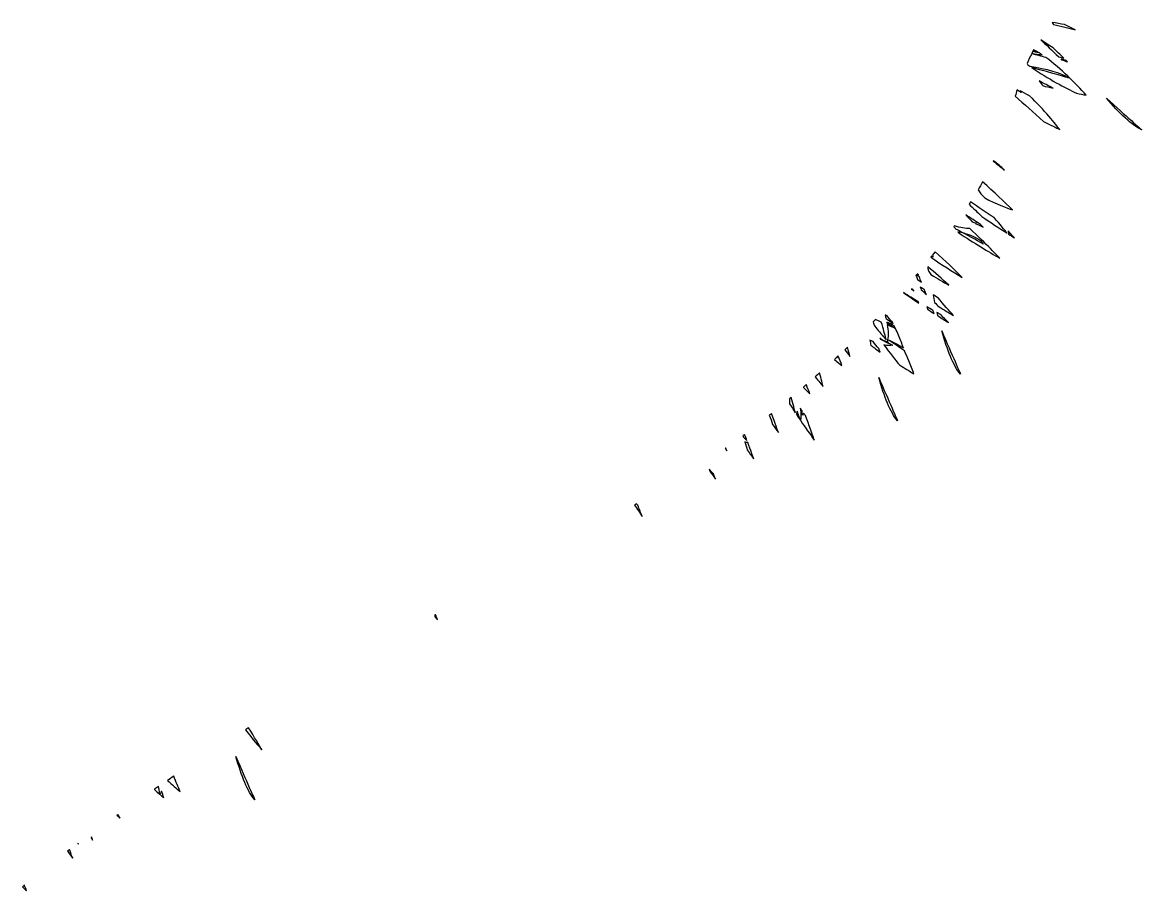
# Model space of a CAD drawing. Header units: centimetres. Extents: x -9.7 to 9.3, y -6.5 to 6.9.
# Drawn here: x 7.576 to 8.528, y -0.998 to -0.26 of the extents above; entities that cross this region are included whole.
import ezdxf

# ---------------------------------------------------------------- set-up
doc = ezdxf.new("R2010")
doc.units = ezdxf.units.CM
doc.header["$MEASUREMENT"] = 0
doc.layers.add('Layer 1', color=7, linetype='Continuous')

msp = doc.modelspace()

# ---------------------------------------------------------------- linework, layer by layer
at = {"layer": 'Layer 1'}
for points, knots in [([(8.46278, -0.26141), (8.46601, -0.26292), (8.4691, -0.26437), (8.47193, -0.26575), (8.47193, -0.26575), (8.46645, -0.26448), (8.46029, -0.263), (8.45351, -0.26117), (8.45351, -0.26117), (8.45295, -0.26032), (8.45253, -0.25971), (8.45237, -0.2595), (8.45237, -0.2595), (8.45595, -0.26019), (8.45942, -0.26077), (8.46278, -0.26141)], [0, 0, 0, 0, 0.2, 0.2, 0.2, 0.2, 0.4, 0.4, 0.4, 0.4, 0.6, 0.6, 0.6, 0.6, 1, 1, 1, 1]), ([(8.46233, -0.29001), (8.4609, -0.28961), (8.45947, -0.28924), (8.45794, -0.28887), (8.45794, -0.28887), (8.45238, -0.28337), (8.44712, -0.27839), (8.44283, -0.27448), (8.44283, -0.27448), (8.44585, -0.27644), (8.44942, -0.27879), (8.45328, -0.28128), (8.45328, -0.28128), (8.45614, -0.28406), (8.45913, -0.28699), (8.46233, -0.29001)], [0, 0, 0, 0, 0.2, 0.2, 0.2, 0.2, 0.4, 0.4, 0.4, 0.4, 0.6, 0.6, 0.6, 0.6, 1, 1, 1, 1]), ([(8.44082, -0.28504), (8.44013, -0.28491), (8.43942, -0.28478), (8.43868, -0.28464), (8.43868, -0.28464), (8.43971, -0.28496), (8.44053, -0.2852), (8.44154, -0.28543), (8.44154, -0.28543), (8.44231, -0.28599), (8.44318, -0.28657), (8.44403, -0.28723), (8.44403, -0.28723), (8.44117, -0.28665), (8.43813, -0.28622), (8.43511, -0.2858), (8.43511, -0.2858), (8.43535, -0.28524), (8.43567, -0.28472), (8.4359, -0.28419), (8.4359, -0.28419), (8.43683, -0.28435), (8.43778, -0.28443), (8.43865, -0.28461), (8.43865, -0.28461), (8.43786, -0.28437), (8.4369, -0.28411), (8.43606, -0.2839), (8.43606, -0.2839), (8.43622, -0.28356), (8.4364, -0.28321), (8.43659, -0.28287), (8.43659, -0.28287), (8.43799, -0.28369), (8.43941, -0.28416), (8.44082, -0.28504)], [0, 0, 0, 0, 0.1, 0.1, 0.1, 0.1, 0.2, 0.2, 0.2, 0.2, 0.3, 0.3, 0.3, 0.3, 0.4, 0.4, 0.4, 0.4, 0.5, 0.5, 0.5, 0.5, 0.6, 0.6, 0.6, 0.6, 0.7, 0.7, 0.7, 0.7, 0.8, 0.8, 0.8, 0.8, 1, 1, 1, 1]), ([(8.4813, -0.32136), (8.47892, -0.32096), (8.47611, -0.32038), (8.47304, -0.31977), (8.47304, -0.31977), (8.46381, -0.31535), (8.4491, -0.30757), (8.43518, -0.29799), (8.43518, -0.29799), (8.45309, -0.30288), (8.46616, -0.30662), (8.46616, -0.30662), (8.46616, -0.30662), (8.45957, -0.30212), (8.44745, -0.29903), (8.43348, -0.29683), (8.43348, -0.29683), (8.43292, -0.29641), (8.43229, -0.29604), (8.43176, -0.29561), (8.43176, -0.29561), (8.43147, -0.29521), (8.43128, -0.29492), (8.43105, -0.29453), (8.43105, -0.29453), (8.43227, -0.29173), (8.43362, -0.28892), (8.43497, -0.28612), (8.43497, -0.28612), (8.43918, -0.28726), (8.44333, -0.28834), (8.44704, -0.28937), (8.44704, -0.28937), (8.46, -0.29893), (8.47228, -0.31139), (8.4813, -0.32136)], [0, 0, 0, 0, 0.1, 0.1, 0.1, 0.1, 0.2, 0.2, 0.2, 0.2, 0.3, 0.3, 0.3, 0.3, 0.4, 0.4, 0.4, 0.4, 0.5, 0.5, 0.5, 0.5, 0.6, 0.6, 0.6, 0.6, 0.7, 0.7, 0.7, 0.7, 0.8, 0.8, 0.8, 0.8, 1, 1, 1, 1]), ([(8.46548, -0.29308), (8.46397, -0.2925), (8.46223, -0.29189), (8.46043, -0.29128), (8.46043, -0.29128), (8.46027, -0.29112), (8.46006, -0.29094), (8.45993, -0.29078), (8.45993, -0.29078), (8.46157, -0.29123), (8.46303, -0.29163), (8.4644, -0.29205), (8.4644, -0.29205), (8.46479, -0.29247), (8.46516, -0.29276), (8.46548, -0.29308)], [0, 0, 0, 0, 0.2, 0.2, 0.2, 0.2, 0.4, 0.4, 0.4, 0.4, 0.6, 0.6, 0.6, 0.6, 1, 1, 1, 1]), ([(8.44434, -0.31332), (8.44331, -0.31192), (8.44225, -0.31052), (8.4413, -0.30917), (8.4413, -0.30917), (8.4453, -0.31142), (8.44934, -0.31354), (8.45326, -0.31549), (8.45326, -0.31549), (8.45034, -0.31483), (8.44733, -0.31414), (8.44434, -0.31332)], [0, 0, 0, 0, 0.25, 0.25, 0.25, 0.25, 0.5, 0.5, 0.5, 0.5, 1, 1, 1, 1]), ([(8.45891, -0.35057), (8.45608, -0.34925), (8.45118, -0.34692), (8.44513, -0.3438), (8.44513, -0.3438), (8.43669, -0.33607), (8.42833, -0.32869), (8.42097, -0.32229), (8.42097, -0.32229), (8.42153, -0.32052), (8.4219, -0.31872), (8.4225, -0.31695), (8.4225, -0.31695), (8.42472, -0.31835), (8.42605, -0.31923), (8.42605, -0.31923), (8.42605, -0.31923), (8.42592, -0.31878), (8.42549, -0.31822), (8.42526, -0.3177), (8.42526, -0.3177), (8.42738, -0.31892), (8.42997, -0.32029), (8.4332, -0.32185), (8.4332, -0.32185), (8.44582, -0.3343), (8.45555, -0.34631), (8.45891, -0.35057)], [0, 0, 0, 0, 0.125, 0.125, 0.125, 0.125, 0.25, 0.25, 0.25, 0.25, 0.375, 0.375, 0.375, 0.375, 0.5, 0.5, 0.5, 0.5, 0.625, 0.625, 0.625, 0.625, 0.75, 0.75, 0.75, 0.75, 1, 1, 1, 1]), ([(8.5285, -0.35084), (8.5285, -0.35084), (8.51527, -0.33915), (8.49865, -0.32393), (8.49865, -0.32393), (8.50945, -0.33668), (8.52017, -0.34724), (8.5285, -0.35084)], [0, 0, 0, 0, 0.333333, 0.333333, 0.333333, 0.333333, 1, 1, 1, 1]), ([(8.4119, -0.3851), (8.4119, -0.38515), (8.41193, -0.38513), (8.41193, -0.38518), (8.41193, -0.38518), (8.40857, -0.38269), (8.40555, -0.3801), (8.40233, -0.37753), (8.40233, -0.37753), (8.40241, -0.37737), (8.40246, -0.37721), (8.40254, -0.37708), (8.40254, -0.37708), (8.40565, -0.37976), (8.40886, -0.38238), (8.4119, -0.3851)], [0, 0, 0, 0, 0.2, 0.2, 0.2, 0.2, 0.4, 0.4, 0.4, 0.4, 0.6, 0.6, 0.6, 0.6, 1, 1, 1, 1]), ([(8.41872, -0.41907), (8.41422, -0.41754), (8.40464, -0.4141), (8.39501, -0.40878), (8.39501, -0.40878), (8.39398, -0.40762), (8.39289, -0.40645), (8.39181, -0.40531), (8.39181, -0.40531), (8.39112, -0.40423), (8.39017, -0.40306), (8.38938, -0.40192), (8.38938, -0.40192), (8.39076, -0.39959), (8.39184, -0.39732), (8.39311, -0.39501), (8.39311, -0.39501), (8.40301, -0.40383), (8.412, -0.41241), (8.41872, -0.41907)], [0, 0, 0, 0, 0.166667, 0.166667, 0.166667, 0.166667, 0.333333, 0.333333, 0.333333, 0.333333, 0.5, 0.5, 0.5, 0.5, 0.666667, 0.666667, 0.666667, 0.666667, 1, 1, 1, 1]), ([(8.41415, -0.43889), (8.40706, -0.43442), (8.39976, -0.4296), (8.39243, -0.4245), (8.39243, -0.4245), (8.38894, -0.42098), (8.38526, -0.41762), (8.38166, -0.41418), (8.38166, -0.41418), (8.38208, -0.41357), (8.38248, -0.41288), (8.38288, -0.41227), (8.38288, -0.41227), (8.3896, -0.41677), (8.39624, -0.42135), (8.40294, -0.42555), (8.40294, -0.42555), (8.40827, -0.43159), (8.41216, -0.43646), (8.41415, -0.43889)], [0, 0, 0, 0, 0.166667, 0.166667, 0.166667, 0.166667, 0.333333, 0.333333, 0.333333, 0.333333, 0.5, 0.5, 0.5, 0.5, 0.666667, 0.666667, 0.666667, 0.666667, 1, 1, 1, 1]), ([(8.387, -0.43045), (8.38724, -0.43032), (8.38758, -0.43037), (8.38777, -0.43021), (8.38777, -0.43021), (8.38777, -0.43021), (8.387, -0.4301), (8.38571, -0.42976), (8.38571, -0.42976), (8.38531, -0.42963), (8.38494, -0.42944), (8.38447, -0.4292), (8.38447, -0.4292), (8.38283, -0.42735), (8.381, -0.42542), (8.37897, -0.42333), (8.37897, -0.42333), (8.38297, -0.42598), (8.38717, -0.42862), (8.3913, -0.43135), (8.3913, -0.43135), (8.39209, -0.43206), (8.39289, -0.43283), (8.39371, -0.43365), (8.39371, -0.43365), (8.39219, -0.43299), (8.38991, -0.43185), (8.387, -0.43045)], [0, 0, 0, 0, 0.125, 0.125, 0.125, 0.125, 0.25, 0.25, 0.25, 0.25, 0.375, 0.375, 0.375, 0.375, 0.5, 0.5, 0.5, 0.5, 0.625, 0.625, 0.625, 0.625, 0.75, 0.75, 0.75, 0.75, 1, 1, 1, 1]), ([(8.4079, -0.46008), (8.3984, -0.45468), (8.38575, -0.44712), (8.37266, -0.4383), (8.37266, -0.4383), (8.3725, -0.43809), (8.37242, -0.4379), (8.37226, -0.43777), (8.37226, -0.43777), (8.37395, -0.43803), (8.37565, -0.43838), (8.37729, -0.43885), (8.37729, -0.43885), (8.37499, -0.43753), (8.37269, -0.43631), (8.37025, -0.43507), (8.37025, -0.43507), (8.36977, -0.43443), (8.36927, -0.43385), (8.36879, -0.43324), (8.36879, -0.43324), (8.36895, -0.43303), (8.36911, -0.43282), (8.36927, -0.4326), (8.36927, -0.4326), (8.37414, -0.43413), (8.37864, -0.43511), (8.38223, -0.43477), (8.38223, -0.43477), (8.39637, -0.44818), (8.40653, -0.45873), (8.4079, -0.46008)], [0, 0, 0, 0, 0.111111, 0.111111, 0.111111, 0.111111, 0.222222, 0.222222, 0.222222, 0.222222, 0.333333, 0.333333, 0.333333, 0.333333, 0.444444, 0.444444, 0.444444, 0.444444, 0.555556, 0.555556, 0.555556, 0.555556, 0.666667, 0.666667, 0.666667, 0.666667, 0.777778, 0.777778, 0.777778, 0.777778, 1, 1, 1, 1]), ([(8.42029, -0.4427), (8.41865, -0.44169), (8.41704, -0.44074), (8.41534, -0.43963), (8.41534, -0.43963), (8.41529, -0.43884), (8.41529, -0.43799), (8.41494, -0.4369), (8.41494, -0.4369), (8.4178, -0.43995), (8.41965, -0.44196), (8.42029, -0.4427)], [0, 0, 0, 0, 0.25, 0.25, 0.25, 0.25, 0.5, 0.5, 0.5, 0.5, 1, 1, 1, 1]), ([(8.37729, -0.43889), (8.38652, -0.44392), (8.39369, -0.44812), (8.39369, -0.44812), (8.39369, -0.44812), (8.39187, -0.44384), (8.38536, -0.44087), (8.37729, -0.43889)], [0, 0, 0, 0, 0.333333, 0.333333, 0.333333, 0.333333, 1, 1, 1, 1]), ([(8.37594, -0.47646), (8.36774, -0.47151), (8.35848, -0.46559), (8.34911, -0.45929), (8.34911, -0.45929), (8.34943, -0.45887), (8.34977, -0.4585), (8.35006, -0.45807), (8.35006, -0.45807), (8.35048, -0.4586), (8.35093, -0.45915), (8.35093, -0.45915), (8.35093, -0.45915), (8.35098, -0.45867), (8.35061, -0.45804), (8.35053, -0.45751), (8.35053, -0.45751), (8.3513, -0.45656), (8.35212, -0.45563), (8.35283, -0.45468), (8.35283, -0.45468), (8.36131, -0.4622), (8.36919, -0.46974), (8.37594, -0.47646)], [0, 0, 0, 0, 0.142857, 0.142857, 0.142857, 0.142857, 0.285714, 0.285714, 0.285714, 0.285714, 0.428571, 0.428571, 0.428571, 0.428571, 0.571429, 0.571429, 0.571429, 0.571429, 0.714286, 0.714286, 0.714286, 0.714286, 1, 1, 1, 1]), ([(8.33694, -0.47424), (8.33771, -0.47477), (8.33853, -0.4753), (8.33922, -0.47577), (8.33922, -0.47577), (8.33991, -0.47738), (8.34049, -0.47889), (8.34115, -0.48051), (8.34115, -0.48051), (8.34004, -0.47985), (8.33895, -0.47908), (8.33784, -0.47834), (8.33784, -0.47834), (8.33742, -0.4771), (8.33697, -0.47593), (8.33652, -0.47474), (8.33652, -0.47474), (8.33665, -0.47458), (8.33681, -0.47442), (8.33694, -0.47424)], [0, 0, 0, 0, 0.166667, 0.166667, 0.166667, 0.166667, 0.333333, 0.333333, 0.333333, 0.333333, 0.5, 0.5, 0.5, 0.5, 0.666667, 0.666667, 0.666667, 0.666667, 1, 1, 1, 1]), ([(8.33853, -0.47387), (8.33858, -0.47416), (8.33866, -0.47443), (8.33879, -0.47456), (8.33879, -0.47456), (8.33831, -0.47435), (8.33781, -0.47408), (8.33728, -0.47385), (8.33728, -0.47385), (8.33741, -0.47366), (8.33754, -0.47353), (8.33765, -0.47337), (8.33765, -0.47337), (8.33792, -0.47352), (8.33821, -0.47368), (8.33853, -0.47387)], [0, 0, 0, 0, 0.2, 0.2, 0.2, 0.2, 0.4, 0.4, 0.4, 0.4, 0.6, 0.6, 0.6, 0.6, 1, 1, 1, 1]), ([(8.34924, -0.47408), (8.3485, -0.47284), (8.34776, -0.47165), (8.34699, -0.47035), (8.34699, -0.47035), (8.34686, -0.46934), (8.34667, -0.46834), (8.34649, -0.46739), (8.34649, -0.46739), (8.35265, -0.47252), (8.35869, -0.47779), (8.3644, -0.48303), (8.3644, -0.48303), (8.35993, -0.4804), (8.35483, -0.47744), (8.34924, -0.47408)], [0, 0, 0, 0, 0.2, 0.2, 0.2, 0.2, 0.4, 0.4, 0.4, 0.4, 0.6, 0.6, 0.6, 0.6, 1, 1, 1, 1]), ([(8.34099, -0.48689), (8.34073, -0.48623), (8.34043, -0.48546), (8.34022, -0.4848), (8.34022, -0.4848), (8.34138, -0.48549), (8.34263, -0.48633), (8.34374, -0.48702), (8.34374, -0.48702), (8.3443, -0.48837), (8.34485, -0.48967), (8.34541, -0.49107), (8.34541, -0.49107), (8.34393, -0.48961), (8.3425, -0.48826), (8.34099, -0.48689)], [0, 0, 0, 0, 0.2, 0.2, 0.2, 0.2, 0.4, 0.4, 0.4, 0.4, 0.6, 0.6, 0.6, 0.6, 1, 1, 1, 1]), ([(8.32578, -0.48927), (8.33004, -0.492), (8.33419, -0.49459), (8.33835, -0.49705), (8.33835, -0.49705), (8.33861, -0.49758), (8.33869, -0.49798), (8.33891, -0.49845), (8.33891, -0.49845), (8.33451, -0.49546), (8.33017, -0.49244), (8.32578, -0.48927)], [0, 0, 0, 0, 0.25, 0.25, 0.25, 0.25, 0.5, 0.5, 0.5, 0.5, 1, 1, 1, 1]), ([(8.33477, -0.48784), (8.33398, -0.48742), (8.33321, -0.48683), (8.33244, -0.48636), (8.33244, -0.48636), (8.33281, -0.48636), (8.33334, -0.48649), (8.33368, -0.48652), (8.33368, -0.48652), (8.33394, -0.48681), (8.33421, -0.48702), (8.33445, -0.48721), (8.33445, -0.48721), (8.33459, -0.48742), (8.33467, -0.48768), (8.33477, -0.48784)], [0, 0, 0, 0, 0.2, 0.2, 0.2, 0.2, 0.4, 0.4, 0.4, 0.4, 0.6, 0.6, 0.6, 0.6, 1, 1, 1, 1]), ([(8.36853, -0.50877), (8.36485, -0.5066), (8.36062, -0.50414), (8.35615, -0.50147), (8.35615, -0.50147), (8.35499, -0.50028), (8.35369, -0.49898), (8.35242, -0.49782), (8.35242, -0.49782), (8.35194, -0.4956), (8.35144, -0.49337), (8.35102, -0.49128), (8.35102, -0.49128), (8.35258, -0.4921), (8.35398, -0.49292), (8.35549, -0.49374), (8.35549, -0.49374), (8.35999, -0.49948), (8.36443, -0.50477), (8.36853, -0.50877)], [0, 0, 0, 0, 0.166667, 0.166667, 0.166667, 0.166667, 0.333333, 0.333333, 0.333333, 0.333333, 0.5, 0.5, 0.5, 0.5, 0.666667, 0.666667, 0.666667, 0.666667, 1, 1, 1, 1]), ([(8.34628, -0.50334), (8.34612, -0.50276), (8.34596, -0.50207), (8.34578, -0.50146), (8.34578, -0.50146), (8.3475, -0.50244), (8.34927, -0.50347), (8.35097, -0.50442), (8.35097, -0.50442), (8.35139, -0.50532), (8.35174, -0.50627), (8.35213, -0.50717), (8.35213, -0.50717), (8.35028, -0.50594), (8.34832, -0.50477), (8.34628, -0.50334)], [0, 0, 0, 0, 0.2, 0.2, 0.2, 0.2, 0.4, 0.4, 0.4, 0.4, 0.6, 0.6, 0.6, 0.6, 1, 1, 1, 1]), ([(8.30699, -0.51443), (8.30879, -0.52033), (8.31009, -0.52509), (8.31085, -0.52819), (8.31085, -0.52819), (8.31014, -0.52769), (8.30945, -0.52726), (8.30873, -0.52673), (8.30873, -0.52673), (8.30677, -0.52445), (8.30428, -0.52144), (8.30145, -0.51784), (8.30145, -0.51784), (8.30097, -0.51668), (8.30047, -0.51551), (8.29997, -0.51437), (8.29997, -0.51437), (8.30066, -0.51368), (8.30135, -0.51294), (8.30201, -0.51225), (8.30201, -0.51225), (8.30371, -0.51297), (8.30535, -0.51371), (8.30699, -0.51443)], [0, 0, 0, 0, 0.142857, 0.142857, 0.142857, 0.142857, 0.285714, 0.285714, 0.285714, 0.285714, 0.428571, 0.428571, 0.428571, 0.428571, 0.571429, 0.571429, 0.571429, 0.571429, 0.714286, 0.714286, 0.714286, 0.714286, 1, 1, 1, 1]), ([(8.31107, -0.51149), (8.31086, -0.51046), (8.31054, -0.5094), (8.31033, -0.50837), (8.31033, -0.50837), (8.31091, -0.50863), (8.31141, -0.50887), (8.312, -0.50914), (8.312, -0.50914), (8.31467, -0.51237), (8.31623, -0.51446), (8.31623, -0.51446), (8.31623, -0.51446), (8.31618, -0.51417), (8.31607, -0.51388), (8.31604, -0.51359), (8.31604, -0.51359), (8.31638, -0.51423), (8.31665, -0.51481), (8.31702, -0.51552), (8.31702, -0.51552), (8.31506, -0.51409), (8.31302, -0.51279), (8.31107, -0.51149)], [0, 0, 0, 0, 0.142857, 0.142857, 0.142857, 0.142857, 0.285714, 0.285714, 0.285714, 0.285714, 0.428571, 0.428571, 0.428571, 0.428571, 0.571429, 0.571429, 0.571429, 0.571429, 0.714286, 0.714286, 0.714286, 0.714286, 1, 1, 1, 1]), ([(8.35504, -0.50901), (8.3548, -0.50808), (8.35459, -0.50718), (8.3544, -0.50634), (8.3544, -0.50634), (8.35527, -0.50674), (8.35607, -0.50721), (8.35691, -0.50769), (8.35691, -0.50769), (8.3595, -0.51015), (8.36196, -0.51258), (8.36421, -0.51481), (8.36421, -0.51481), (8.36136, -0.51292), (8.35837, -0.5111), (8.35504, -0.50901)], [0, 0, 0, 0, 0.2, 0.2, 0.2, 0.2, 0.4, 0.4, 0.4, 0.4, 0.6, 0.6, 0.6, 0.6, 1, 1, 1, 1]), ([(8.32398, -0.53107), (8.32456, -0.53295), (8.32525, -0.53472), (8.32583, -0.53631), (8.32583, -0.53631), (8.3217, -0.53393), (8.31723, -0.5316), (8.31242, -0.52922), (8.31242, -0.52922), (8.31758, -0.53263), (8.32247, -0.53586), (8.32676, -0.53877), (8.32676, -0.53877), (8.32798, -0.54187), (8.32922, -0.54464), (8.33057, -0.54732), (8.33057, -0.54732), (8.33213, -0.55121), (8.33351, -0.55499), (8.33483, -0.55854), (8.33483, -0.55854), (8.33091, -0.55611), (8.32684, -0.55357), (8.32258, -0.55084), (8.32258, -0.55084), (8.31914, -0.54687), (8.31432, -0.54087), (8.30919, -0.53385), (8.30919, -0.53385), (8.31231, -0.53449), (8.31491, -0.53464), (8.31681, -0.53404), (8.31681, -0.53404), (8.31681, -0.53404), (8.3126, -0.53232), (8.30623, -0.52907), (8.30623, -0.52907), (8.30618, -0.52904), (8.30612, -0.52899), (8.30612, -0.52894), (8.30612, -0.52894), (8.30599, -0.52862), (8.30586, -0.52836), (8.3058, -0.52807), (8.3058, -0.52807), (8.30786, -0.52971), (8.30985, -0.53069), (8.31159, -0.5313), (8.31159, -0.5313), (8.31167, -0.53143), (8.3117, -0.53167), (8.3117, -0.53167), (8.3117, -0.53167), (8.31181, -0.53159), (8.31183, -0.53146), (8.31186, -0.53138), (8.31186, -0.53138), (8.31228, -0.53146), (8.31276, -0.53178), (8.31316, -0.5318), (8.31316, -0.5318), (8.31316, -0.5318), (8.31266, -0.53127), (8.3121, -0.53056), (8.3121, -0.53056), (8.31221, -0.53016), (8.31236, -0.52969), (8.31244, -0.52921), (8.31244, -0.52921), (8.31318, -0.52614), (8.313, -0.52185), (8.31215, -0.51667), (8.31215, -0.51667), (8.31456, -0.51781), (8.31686, -0.51892), (8.31916, -0.52003), (8.31916, -0.52003), (8.32083, -0.52382), (8.32242, -0.52745), (8.32398, -0.53107)], [0, 0, 0, 0, 0.047619, 0.047619, 0.047619, 0.047619, 0.095238, 0.095238, 0.095238, 0.095238, 0.142857, 0.142857, 0.142857, 0.142857, 0.190476, 0.190476, 0.190476, 0.190476, 0.238095, 0.238095, 0.238095, 0.238095, 0.285714, 0.285714, 0.285714, 0.285714, 0.333333, 0.333333, 0.333333, 0.333333, 0.380952, 0.380952, 0.380952, 0.380952, 0.428571, 0.428571, 0.428571, 0.428571, 0.47619, 0.47619, 0.47619, 0.47619, 0.52381, 0.52381, 0.52381, 0.52381, 0.571429, 0.571429, 0.571429, 0.571429, 0.619048, 0.619048, 0.619048, 0.619048, 0.666667, 0.666667, 0.666667, 0.666667, 0.714286, 0.714286, 0.714286, 0.714286, 0.761905, 0.761905, 0.761905, 0.761905, 0.809524, 0.809524, 0.809524, 0.809524, 0.857143, 0.857143, 0.857143, 0.857143, 0.904762, 0.904762, 0.904762, 0.904762, 1, 1, 1, 1]), ([(8.31898, -0.51977), (8.31665, -0.51818), (8.31416, -0.51654), (8.31178, -0.51501), (8.31178, -0.51501), (8.31173, -0.5148), (8.31173, -0.51456), (8.31167, -0.5144), (8.31167, -0.5144), (8.31379, -0.51543), (8.31588, -0.51646), (8.31791, -0.51752), (8.31791, -0.51752), (8.31826, -0.51829), (8.31871, -0.51901), (8.31898, -0.51977)], [0, 0, 0, 0, 0.2, 0.2, 0.2, 0.2, 0.4, 0.4, 0.4, 0.4, 0.6, 0.6, 0.6, 0.6, 1, 1, 1, 1]), ([(8.3584, -0.52184), (8.363, -0.53785), (8.36837, -0.55192), (8.37443, -0.55867), (8.37443, -0.55867), (8.37443, -0.55867), (8.36726, -0.54253), (8.3584, -0.52184)], [0, 0, 0, 0, 0.333333, 0.333333, 0.333333, 0.333333, 1, 1, 1, 1]), ([(8.29818, -0.53438), (8.29786, -0.53282), (8.29757, -0.53136), (8.29728, -0.52993), (8.29728, -0.52993), (8.29823, -0.5303), (8.29913, -0.53067), (8.30006, -0.53104), (8.30006, -0.53104), (8.3017, -0.53308), (8.30324, -0.53506), (8.30482, -0.53702), (8.30482, -0.53702), (8.30532, -0.53808), (8.30559, -0.53893), (8.30606, -0.53996), (8.30606, -0.53996), (8.30337, -0.53808), (8.3008, -0.53623), (8.29818, -0.53438)], [0, 0, 0, 0, 0.166667, 0.166667, 0.166667, 0.166667, 0.333333, 0.333333, 0.333333, 0.333333, 0.5, 0.5, 0.5, 0.5, 0.666667, 0.666667, 0.666667, 0.666667, 1, 1, 1, 1]), ([(8.30977, -0.52792), (8.31014, -0.52813), (8.31056, -0.52834), (8.31091, -0.52848), (8.31091, -0.52848), (8.31102, -0.52898), (8.31112, -0.52927), (8.31123, -0.52964), (8.31123, -0.52964), (8.3108, -0.52911), (8.3103, -0.52858), (8.30977, -0.52792)], [0, 0, 0, 0, 0.25, 0.25, 0.25, 0.25, 0.5, 0.5, 0.5, 0.5, 1, 1, 1, 1]), ([(8.28037, -0.54367), (8.27907, -0.54206), (8.27743, -0.53981), (8.27598, -0.53793), (8.27598, -0.53793), (8.27675, -0.53727), (8.27746, -0.53653), (8.2782, -0.53584), (8.2782, -0.53584), (8.27908, -0.53893), (8.27987, -0.54163), (8.28037, -0.54367)], [0, 0, 0, 0, 0.25, 0.25, 0.25, 0.25, 0.5, 0.5, 0.5, 0.5, 1, 1, 1, 1]), ([(8.26722, -0.54628), (8.26828, -0.54533), (8.26928, -0.54435), (8.27032, -0.5434), (8.27032, -0.5434), (8.27138, -0.54605), (8.2726, -0.5489), (8.27352, -0.55134), (8.27352, -0.55134), (8.27222, -0.55033), (8.26984, -0.54853), (8.26722, -0.54628)], [0, 0, 0, 0, 0.25, 0.25, 0.25, 0.25, 0.5, 0.5, 0.5, 0.5, 1, 1, 1, 1]), ([(8.25077, -0.56102), (8.25201, -0.55994), (8.25326, -0.55882), (8.25447, -0.55771), (8.25447, -0.55771), (8.25595, -0.56279), (8.25709, -0.5671), (8.25767, -0.5693), (8.25767, -0.5693), (8.25614, -0.56758), (8.25362, -0.56459), (8.25077, -0.56102)], [0, 0, 0, 0, 0.25, 0.25, 0.25, 0.25, 0.5, 0.5, 0.5, 0.5, 1, 1, 1, 1]), ([(8.30482, -0.56155), (8.30937, -0.57758), (8.31479, -0.59163), (8.32088, -0.59841), (8.32088, -0.59841), (8.32091, -0.59841), (8.31366, -0.58227), (8.30482, -0.56155)], [0, 0, 0, 0, 0.333333, 0.333333, 0.333333, 0.333333, 1, 1, 1, 1]), ([(8.2409, -0.57012), (8.2409, -0.57001), (8.24085, -0.56988), (8.24082, -0.56975), (8.24082, -0.56975), (8.24161, -0.56906), (8.24246, -0.5684), (8.24328, -0.56771), (8.24328, -0.56771), (8.24431, -0.57036), (8.24537, -0.57305), (8.24627, -0.57538), (8.24627, -0.57538), (8.24503, -0.57425), (8.24307, -0.57235), (8.2409, -0.57012)], [0, 0, 0, 0, 0.2, 0.2, 0.2, 0.2, 0.4, 0.4, 0.4, 0.4, 0.6, 0.6, 0.6, 0.6, 1, 1, 1, 1]), ([(8.22904, -0.58396), (8.22917, -0.58282), (8.22885, -0.58116), (8.2288, -0.57981), (8.2288, -0.57981), (8.22933, -0.57939), (8.22981, -0.57896), (8.23031, -0.57854), (8.23031, -0.57854), (8.232, -0.58431), (8.23327, -0.58907), (8.23388, -0.59156), (8.23388, -0.59156), (8.23233, -0.58909), (8.23063, -0.58658), (8.22904, -0.58396)], [0, 0, 0, 0, 0.2, 0.2, 0.2, 0.2, 0.4, 0.4, 0.4, 0.4, 0.6, 0.6, 0.6, 0.6, 1, 1, 1, 1]), ([(8.23476, -0.5928), (8.23513, -0.59201), (8.23534, -0.59116), (8.23553, -0.59015), (8.23553, -0.59015), (8.23685, -0.59404), (8.23765, -0.59666), (8.23794, -0.59761), (8.23794, -0.59761), (8.23696, -0.59608), (8.23582, -0.59447), (8.23476, -0.5928)], [0, 0, 0, 0, 0.25, 0.25, 0.25, 0.25, 0.5, 0.5, 0.5, 0.5, 1, 1, 1, 1]), ([(8.24249, -0.59391), (8.24569, -0.60232), (8.24821, -0.60957), (8.24995, -0.61479), (8.24995, -0.61479), (8.24648, -0.61), (8.24249, -0.60431), (8.2382, -0.59796), (8.2382, -0.59796), (8.23884, -0.59568), (8.23878, -0.59219), (8.23809, -0.5878), (8.23809, -0.5878), (8.23857, -0.58851), (8.23907, -0.58926), (8.23957, -0.58989), (8.23957, -0.58989), (8.23994, -0.59211), (8.24007, -0.59359), (8.24007, -0.59359), (8.24007, -0.59359), (8.24041, -0.59306), (8.24065, -0.59243), (8.24094, -0.59187), (8.24094, -0.59187), (8.24148, -0.59261), (8.24196, -0.59325), (8.24249, -0.59391)], [0, 0, 0, 0, 0.125, 0.125, 0.125, 0.125, 0.25, 0.25, 0.25, 0.25, 0.375, 0.375, 0.375, 0.375, 0.5, 0.5, 0.5, 0.5, 0.625, 0.625, 0.625, 0.625, 0.75, 0.75, 0.75, 0.75, 1, 1, 1, 1]), ([(8.21944, -0.60836), (8.21793, -0.60622), (8.21634, -0.60389), (8.21457, -0.60145), (8.21457, -0.60145), (8.2137, -0.59894), (8.21272, -0.59632), (8.21177, -0.59372), (8.21177, -0.59372), (8.21233, -0.59322), (8.21293, -0.59277), (8.21354, -0.59229), (8.21354, -0.59229), (8.21682, -0.60095), (8.21902, -0.60711), (8.21944, -0.60836)], [0, 0, 0, 0, 0.2, 0.2, 0.2, 0.2, 0.4, 0.4, 0.4, 0.4, 0.6, 0.6, 0.6, 0.6, 1, 1, 1, 1]), ([(8.19274, -0.61516), (8.19192, -0.61442), (8.19091, -0.61339), (8.1897, -0.61228), (8.1897, -0.61228), (8.18959, -0.61188), (8.18941, -0.61146), (8.18928, -0.61106), (8.18928, -0.61106), (8.18976, -0.61069), (8.19021, -0.6104), (8.19071, -0.61003), (8.19071, -0.61003), (8.19134, -0.61166), (8.19216, -0.61365), (8.19274, -0.61516)], [0, 0, 0, 0, 0.2, 0.2, 0.2, 0.2, 0.4, 0.4, 0.4, 0.4, 0.6, 0.6, 0.6, 0.6, 1, 1, 1, 1]), ([(8.19293, -0.62323), (8.1924, -0.62109), (8.19166, -0.61873), (8.19102, -0.6164), (8.19102, -0.6164), (8.19187, -0.61666), (8.19266, -0.61688), (8.19348, -0.61693), (8.19348, -0.61693), (8.19605, -0.62376), (8.19777, -0.62873), (8.19853, -0.63087), (8.19853, -0.63087), (8.19698, -0.62881), (8.19515, -0.62624), (8.19293, -0.62323)], [0, 0, 0, 0, 0.2, 0.2, 0.2, 0.2, 0.4, 0.4, 0.4, 0.4, 0.6, 0.6, 0.6, 0.6, 1, 1, 1, 1]), ([(8.17433, -0.6219), (8.17444, -0.62179), (8.17459, -0.62169), (8.17473, -0.62158), (8.17473, -0.62158), (8.17505, -0.62237), (8.17529, -0.62309), (8.17563, -0.62388), (8.17563, -0.62388), (8.17518, -0.6232), (8.17473, -0.62256), (8.17433, -0.6219)], [0, 0, 0, 0, 0.25, 0.25, 0.25, 0.25, 0.5, 0.5, 0.5, 0.5, 1, 1, 1, 1]), ([(8.16589, -0.6481), (8.16441, -0.64598), (8.16279, -0.64373), (8.1611, -0.64127), (8.1611, -0.64127), (8.16091, -0.64071), (8.16062, -0.64), (8.16054, -0.63947), (8.16054, -0.63947), (8.16178, -0.64095), (8.16305, -0.64227), (8.16424, -0.64349), (8.16424, -0.64349), (8.16517, -0.64598), (8.16565, -0.64744), (8.16589, -0.6481)], [0, 0, 0, 0, 0.2, 0.2, 0.2, 0.2, 0.4, 0.4, 0.4, 0.4, 0.6, 0.6, 0.6, 0.6, 1, 1, 1, 1]), ([(8.09982, -0.67032), (8.1012, -0.67368), (8.10244, -0.6768), (8.1036, -0.67977), (8.1036, -0.67977), (8.10167, -0.67691), (8.09934, -0.67329), (8.09717, -0.66995), (8.09717, -0.66995), (8.09773, -0.66966), (8.09833, -0.66934), (8.09889, -0.66902), (8.09889, -0.66902), (8.09921, -0.6694), (8.0995, -0.6699), (8.09982, -0.67032)], [0, 0, 0, 0, 0.2, 0.2, 0.2, 0.2, 0.4, 0.4, 0.4, 0.4, 0.6, 0.6, 0.6, 0.6, 1, 1, 1, 1]), ([(7.9294, -0.76766), (7.92895, -0.76713), (7.92818, -0.76618), (7.92718, -0.76478), (7.92718, -0.76478), (7.92715, -0.76449), (7.92702, -0.76412), (7.92697, -0.7638), (7.92697, -0.7638), (7.92726, -0.76364), (7.92753, -0.76346), (7.92784, -0.7633), (7.92784, -0.7633), (7.92835, -0.7647), (7.92898, -0.76642), (7.9294, -0.76766)], [0, 0, 0, 0, 0.2, 0.2, 0.2, 0.2, 0.4, 0.4, 0.4, 0.4, 0.6, 0.6, 0.6, 0.6, 1, 1, 1, 1]), ([(7.78002, -0.87839), (7.77798, -0.87609), (7.77251, -0.86963), (7.76605, -0.86119), (7.76605, -0.86119), (7.76692, -0.86063), (7.7678, -0.86008), (7.7687, -0.85955), (7.7687, -0.85955), (7.77375, -0.86762), (7.77774, -0.87442), (7.78002, -0.87839)], [0, 0, 0, 0, 0.25, 0.25, 0.25, 0.25, 0.5, 0.5, 0.5, 0.5, 1, 1, 1, 1]), ([(7.75798, -0.88405), (7.76253, -0.90014), (7.76795, -0.91416), (7.77407, -0.92093), (7.77407, -0.92093), (7.77409, -0.92091), (7.76682, -0.90474), (7.75798, -0.88405)], [0, 0, 0, 0, 0.333333, 0.333333, 0.333333, 0.333333, 1, 1, 1, 1]), ([(7.71059, -0.91414), (7.70734, -0.91134), (7.70355, -0.90782), (7.69982, -0.90435), (7.69982, -0.90435), (7.70157, -0.90319), (7.70331, -0.902), (7.70506, -0.90083), (7.70506, -0.90083), (7.70702, -0.90546), (7.70895, -0.91003), (7.71059, -0.91414)], [0, 0, 0, 0, 0.25, 0.25, 0.25, 0.25, 0.5, 0.5, 0.5, 0.5, 1, 1, 1, 1]), ([(7.68887, -0.91247), (7.68882, -0.91231), (7.68866, -0.9121), (7.68858, -0.91191), (7.68858, -0.91191), (7.6898, -0.91109), (7.69101, -0.91027), (7.69223, -0.90945), (7.69223, -0.90945), (7.69292, -0.91345), (7.69321, -0.91606), (7.69321, -0.91606), (7.69321, -0.91606), (7.69379, -0.91532), (7.69424, -0.91447), (7.69461, -0.91352), (7.69461, -0.91352), (7.69532, -0.91545), (7.69601, -0.91736), (7.69667, -0.91908), (7.69667, -0.91908), (7.69448, -0.91728), (7.69194, -0.91517), (7.68887, -0.91247)], [0, 0, 0, 0, 0.142857, 0.142857, 0.142857, 0.142857, 0.285714, 0.285714, 0.285714, 0.285714, 0.428571, 0.428571, 0.428571, 0.428571, 0.571429, 0.571429, 0.571429, 0.571429, 0.714286, 0.714286, 0.714286, 0.714286, 1, 1, 1, 1]), ([(7.65945, -0.93636), (7.65908, -0.93604), (7.65805, -0.93514), (7.65672, -0.93398), (7.65672, -0.93398), (7.65701, -0.93377), (7.65728, -0.93358), (7.65757, -0.9334), (7.65757, -0.9334), (7.65815, -0.93432), (7.65889, -0.93551), (7.65945, -0.93636)], [0, 0, 0, 0, 0.25, 0.25, 0.25, 0.25, 0.5, 0.5, 0.5, 0.5, 1, 1, 1, 1]), ([(7.62389, -0.95837), (7.62378, -0.95826), (7.62363, -0.95811), (7.62349, -0.95797), (7.62349, -0.95797), (7.62357, -0.95792), (7.62362, -0.95786), (7.6237, -0.95784), (7.6237, -0.95784), (7.62376, -0.95803), (7.62386, -0.95819), (7.62389, -0.95837)], [0, 0, 0, 0, 0.25, 0.25, 0.25, 0.25, 0.5, 0.5, 0.5, 0.5, 1, 1, 1, 1]), ([(7.6349, -0.95316), (7.63498, -0.95292), (7.63509, -0.95266), (7.63511, -0.95239), (7.63511, -0.95239), (7.63548, -0.95329), (7.63582, -0.95432), (7.63604, -0.95509), (7.63604, -0.95509), (7.63561, -0.95448), (7.63529, -0.95377), (7.6349, -0.95316)], [0, 0, 0, 0, 0.25, 0.25, 0.25, 0.25, 0.5, 0.5, 0.5, 0.5, 1, 1, 1, 1]), ([(7.6191, -0.9706), (7.6178, -0.96883), (7.61624, -0.9665), (7.61479, -0.96446), (7.61479, -0.96446), (7.61532, -0.96406), (7.6159, -0.96364), (7.61643, -0.96324), (7.61643, -0.96324), (7.61788, -0.96713), (7.61884, -0.96986), (7.6191, -0.9706)], [0, 0, 0, 0, 0.25, 0.25, 0.25, 0.25, 0.5, 0.5, 0.5, 0.5, 1, 1, 1, 1]), ([(7.57986, -0.99809), (7.57875, -0.99711), (7.57748, -0.99595), (7.57629, -0.99491), (7.57629, -0.99491), (7.57687, -0.99441), (7.57745, -0.99396), (7.57804, -0.99345), (7.57804, -0.99345), (7.57865, -0.99499), (7.57931, -0.99661), (7.57986, -0.99809)], [0, 0, 0, 0, 0.25, 0.25, 0.25, 0.25, 0.5, 0.5, 0.5, 0.5, 1, 1, 1, 1])]:
    msp.add_open_spline(points, degree=3, knots=knots, dxfattribs=at)

doc.saveas('drawing.dxf')
